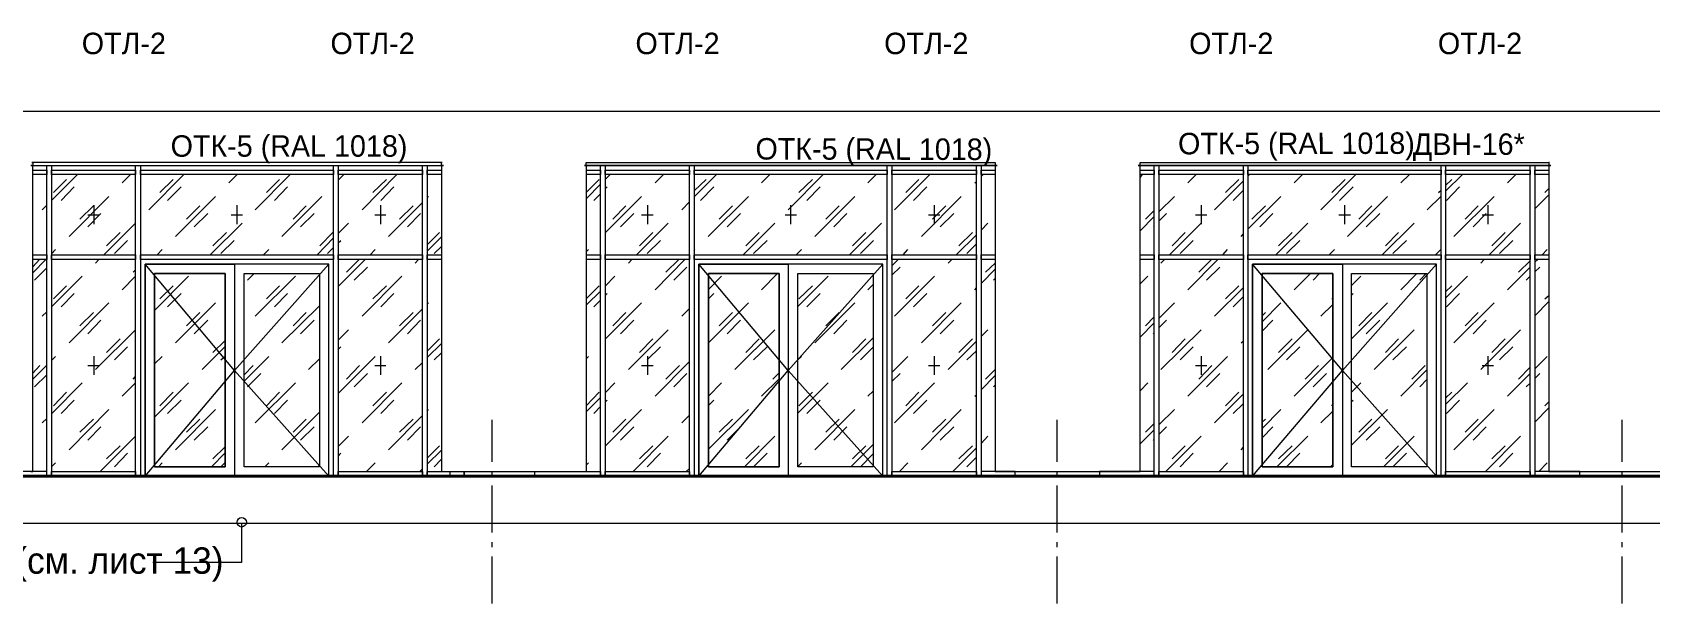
# Model space of a CAD drawing. Header units: millimetres. Extents: x 2294 to 908349, y -83289 to 219220.
# Drawn here: x 349630 to 367376, y -62131 to -55868 of the extents above; entities that cross this region are included whole.
import ezdxf

# ---------------------------------------------------------------- set-up
doc = ezdxf.new("R2010")
doc.units = ezdxf.units.MM
doc.layers.add('PDF _Геометрия', color=7, linetype='Continuous')
doc.layers.add('PDF _Текст', color=7, linetype='Continuous')

msp = doc.modelspace()

# ---------------------------------------------------------------- linework, layer by layer
at = {"layer": 'PDF _Геометрия', "lineweight": 9}
for points in [[(383409.4840065432, -60531.4015056775), (383409.4840065432, -57480.04276719922), (383396.3692841087, -57335.78082111804), (383352.6535428767, -57195.89044914907), (383282.7083567739, -57069.11479956983), (383190.9053001986, -56955.45387233002), (383077.2443730538, -56863.65081570717), (382950.4687234745, -56793.7056297469), (382810.578351459, -56749.98988851486), (382666.3164053303, -56736.87516612699), (347671.865543731, -56736.87516612699), (347527.6035976973, -56749.98988851486), (347387.7132255868, -56793.7056297469), (347256.5660018926, -56863.65081570717), (347142.9050747496, -56955.45387233002), (347051.1020181724, -57069.11479956983), (346985.5284062778, -57195.89044914907), (346941.8126649526, -57335.78082111804), (346928.6979426113, -57480.04276719922), (346928.6979426113, -60518.28678328963)], [(349612.8444547378, -60684.40659998683), (349634.7023253073, -60684.40659998683), (349634.7023253073, -57327.03767284332), (354115.5658023101, -57327.03767284332), (354115.5658023101, -57296.43665400008), (349634.7023253073, -57296.43665400008), (349634.7023253073, -57327.03767284332), (349612.8444547378, -57327.03767284332), (354137.4236729727, -57327.03767284332), (354115.5658023101, -57327.03767284332), (354115.5658023101, -60684.40659998683), (354137.4236729727, -60684.40659998683), (355684.9609128055, -60684.40659998683), (355706.8187833731, -60684.40659998683), (355706.8187833731, -57327.03767284332), (355684.9609128055, -57327.03767284332), (360209.5401310404, -57327.03767284332), (360187.6822603778, -57327.03767284332), (360187.6822603778, -60684.40659998683), (360209.5401310404, -60684.40659998683), (361757.0773708713, -60684.40659998683), (361778.9352414389, -60684.40659998683), (361778.9352414389, -57327.03767284332), (361757.0773708713, -57327.03767284332), (366281.6565891062, -57327.03767284332), (366259.7987184436, -57327.03767284332), (366259.7987184436, -60684.40659998683), (366281.6565891062, -60684.40659998683), (367829.1938290321, -60684.40659998683)], [(349625.9591771741, -57296.43665400008), (349634.7023253073, -57296.43665400008), (349625.9591771741, -57296.43665400008)], [(349634.7023253073, -57296.43665400008), (349634.7023253073, -57296.43665400008)], [(354115.5658023101, -57296.43665400008), (354124.3089506333, -57296.43665400008), (354115.5658023101, -57296.43665400008)], [(354124.3089506333, -57296.43665400008), (354124.3089506333, -57296.43665400008)], [(366259.7987184436, -57296.43665400008), (366268.5418667649, -57296.43665400008), (366259.7987184436, -57296.43665400008)], [(366268.5418667649, -57296.43665400008), (366268.5418667649, -57296.43665400008)], [(349634.7023253073, -57379.49656234914), (349787.7074196623, -57379.49656234914), (349787.7074196623, -57427.5838776934), (349634.7023253073, -57427.5838776934)], [(349840.1663091225, -57327.03767284332), (349840.1663091225, -57353.26711761998), (349840.1663091225, -57401.35443296423), (349840.1663091225, -58332.49972135061), (349840.1663091225, -60732.49391533202), (349787.7074196623, -60732.49391533202), (349787.7074196623, -58332.49972135061), (349787.7074196623, -57401.35443296423), (349787.7074196623, -57353.26711761998), (349787.7074196623, -57327.03767284332)], [(349840.1663091225, -57711.73619579105), (350124.3186272667, -57427.5838776934)], [(349862.02417988, -57624.30471328134), (350006.2861259137, -57480.04276719922)], [(350613.9349290379, -57519.38693431718), (350705.7379856133, -57427.5838776934)], [(350815.0273388331, -57327.03767284332), (350815.0273388331, -57353.26711761998), (350815.0273388331, -57401.35443296423), (350815.0273388331, -58332.49972135061), (350815.0273388331, -60732.49391533202), (350762.5684492798, -60732.49391533202), (350762.5684492798, -58332.49972135061), (350762.5684492798, -57401.35443296423), (350762.5684492798, -57353.26711761998), (350762.5684492798, -57327.03767284332)], [(350906.8303954103, -57812.28240059456), (351291.528918358, -57427.5838776934)], [(351029.2344708764, -57624.30471328134), (351173.4964170051, -57480.04276719922)], [(351785.5167943374, -57519.38693431718), (351877.3198509128, -57427.5838776934)], [(352074.0406864998, -57812.28240059456), (352458.7392094494, -57427.5838776934)], [(352196.4447619678, -57624.30471328134), (352340.7067080964, -57480.04276719922)], [(352983.3281043177, -57327.03767284332), (352983.3281043177, -57353.26711761998), (352983.3281043177, -57401.35443296423), (352983.3281043177, -58332.49972135061), (352983.3281043177, -60732.49391533202), (352930.8692147643, -60732.49391533202), (352930.8692147643, -58332.49972135061), (352930.8692147643, -57401.35443296423), (352930.8692147643, -57353.26711761998), (352930.8692147643, -57327.03767284332)], [(352983.3281043177, -57488.78591547394), (353044.5301420041, -57427.5838776934)], [(353245.6225517062, -57812.28240059456), (353625.9495005407, -57427.5838776934)], [(353363.6550530572, -57624.30471328134), (353512.2885732059, -57480.04276719922)], [(353958.1891338401, -57327.03767284332), (353958.1891338401, -57353.26711761998), (353958.1891338401, -57401.35443296423), (353958.1891338401, -58332.49972135061), (353958.1891338401, -60732.49391533202), (353910.101818495, -60732.49391533202), (353910.101818495, -58332.49972135061), (353910.101818495, -57401.35443296423), (353910.101818495, -57353.26711761998), (353910.101818495, -57327.03767284332)], [(354115.5658023101, -57427.5838776934), (353958.1891338401, -57427.5838776934), (353958.1891338401, -57379.49656234914), (354115.5658023101, -57379.49656234914)], [(355706.8187833731, -57379.49656234914), (355859.8238777299, -57379.49656234914), (355859.8238777299, -57427.5838776934), (355706.8187833731, -57427.5838776934)], [(355706.8187833731, -57619.93313916819), (355846.7091552936, -57480.04276719922)], [(355912.2827671883, -57327.03767284332), (355912.2827671883, -57353.26711761998), (355912.2827671883, -57401.35443296423), (355912.2827671883, -58332.49972135061), (355912.2827671883, -60732.49391533202), (355859.8238777299, -60732.49391533202), (355859.8238777299, -58332.49972135061), (355859.8238777299, -57401.35443296423), (355859.8238777299, -57353.26711761998), (355859.8238777299, -57327.03767284332)], [(355912.2827671883, -57480.04276719922), (355964.7416566466, -57427.5838776934)], [(356458.7295328141, -57519.38693431718), (356550.5325893913, -57427.5838776934)], [(356887.1437968989, -57327.03767284332), (356887.1437968989, -57353.26711761998), (356887.1437968989, -57401.35443296423), (356887.1437968989, -58332.49972135061), (356887.1437968989, -60732.49391533202), (356834.6849073474, -60732.49391533202), (356834.6849073474, -58332.49972135061), (356834.6849073474, -57401.35443296423), (356834.6849073474, -57353.26711761998), (356834.6849073474, -57327.03767284332)], [(356887.1437968989, -57672.39202867402), (357131.951947738, -57427.5838776934)], [(356887.1437968989, -57606.81841682689), (357018.2910205931, -57480.04276719922)], [(357625.9398238105, -57519.38693431718), (357717.7428804827, -57427.5838776934)], [(357918.8352900897, -57812.28240059456), (358303.5338130374, -57427.5838776934)], [(358036.8677913477, -57624.30471328134), (358185.5013116845, -57480.04276719922)], [(358793.1501149018, -57519.38693431718), (358884.953171574, -57427.5838776934)], [(359055.4445623835, -57327.03767284332), (359055.4445623835, -57353.26711761998), (359055.4445623835, -57401.35443296423), (359055.4445623835, -58332.49972135061), (359055.4445623835, -60732.49391533202), (359002.985672832, -60732.49391533202), (359002.985672832, -58332.49972135061), (359002.985672832, -57401.35443296423), (359002.985672832, -57353.26711761998), (359002.985672832, -57327.03767284332)], [(359086.0455810861, -57812.28240059456), (359470.7441040338, -57427.5838776934)], [(359208.4496566472, -57624.30471328134), (359352.7116027758, -57480.04276719922)], [(360034.677166021, -57327.03767284332), (360034.677166021, -57353.26711761998), (360034.677166021, -57401.35443296423), (360034.677166021, -58332.49972135061), (360034.677166021, -60732.49391533202), (359982.2182765626, -60732.49391533202), (359982.2182765626, -58332.49972135061), (359982.2182765626, -57401.35443296423), (359982.2182765626, -57353.26711761998), (359982.2182765626, -57327.03767284332)], [(360187.6822603778, -57427.5838776934), (360034.677166021, -57427.5838776934), (360034.677166021, -57379.49656234914), (360187.6822603778, -57379.49656234914)], [(360034.677166021, -57449.44174835691), (360056.5350365886, -57427.5838776934)], [(361778.9352414389, -57379.49656234914), (361931.9403357957, -57379.49656234914), (361931.9403357957, -57427.5838776934), (361778.9352414389, -57427.5838776934)], [(361778.9352414389, -57458.18489658413), (361805.1646862165, -57427.5838776934)], [(361984.3992252541, -57327.03767284332), (361984.3992252541, -57353.26711761998), (361984.3992252541, -57401.35443296423), (361984.3992252541, -58332.49972135061), (361984.3992252541, -60732.49391533202), (361931.9403357957, -60732.49391533202), (361931.9403357957, -58332.49972135061), (361931.9403357957, -57401.35443296423), (361931.9403357957, -57353.26711761998), (361931.9403357957, -57327.03767284332)], [(362299.152562194, -57519.38693431718), (362390.9556187713, -57427.5838776934)], [(362714.4521040325, -57624.30471328134), (362858.714050163, -57480.04276719922)], [(362959.2602549666, -57327.03767284332), (362959.2602549666, -57353.26711761998), (362959.2602549666, -57401.35443296423), (362959.2602549666, -58332.49972135061), (362959.2602549666, -60732.49391533202), (362911.1729396214, -60732.49391533202), (362911.1729396214, -58332.49972135061), (362911.1729396214, -57401.35443296423), (362911.1729396214, -57353.26711761998), (362911.1729396214, -57327.03767284332)], [(362959.2602549666, -57445.07017419534), (362976.746551516, -57427.5838776934)], [(363466.3628532854, -57519.38693431718), (363558.1659098626, -57427.5838776934)], [(363759.2583195628, -57812.28240059456), (364143.9568425124, -57427.5838776934)], [(363881.6623951239, -57624.30471328134), (364025.9243412544, -57480.04276719922)], [(364637.9447184899, -57519.38693431718), (364729.7477750671, -57427.5838776934)], [(365127.5610204511, -57327.03767284332), (365127.5610204511, -57353.26711761998), (365127.5610204511, -57401.35443296423), (365127.5610204511, -58332.49972135061), (365127.5610204511, -60732.49391533202), (365079.473705011, -60732.49391533202), (365079.473705011, -58332.49972135061), (365079.473705011, -57401.35443296423), (365079.473705011, -57353.26711761998), (365079.473705011, -57327.03767284332)], [(365127.5610204511, -57611.18999089347), (365311.1671336037, -57427.5838776934)], [(365127.5610204511, -57545.61637904635), (365197.5062062689, -57480.04276719922)], [(365805.1550095812, -57519.38693431718), (365896.9580661585, -57427.5838776934)], [(366106.7936240868, -57327.03767284332), (366106.7936240868, -57353.26711761998), (366106.7936240868, -57401.35443296423), (366106.7936240868, -58332.49972135061), (366106.7936240868, -60732.49391533202), (366054.3347346284, -60732.49391533202), (366054.3347346284, -58332.49972135061), (366054.3347346284, -57401.35443296423), (366054.3347346284, -57353.26711761998), (366054.3347346284, -57327.03767284332)], [(366259.7987184436, -57427.5838776934), (366106.7936240868, -57427.5838776934), (366106.7936240868, -57379.49656234914), (366259.7987184436, -57379.49656234914)], [(349945.0840880391, -57711.73619579105), (350089.3460341678, -57563.10267554829)], [(350032.5155706913, -58105.17786691943), (350469.6729829074, -57668.02045451244)], [(351112.2943791305, -57711.73619579105), (351260.9278994673, -57563.10267554829)], [(351199.7258617808, -58105.17786691943), (351636.8832739987, -57668.02045451244)], [(352283.87624443, -57711.73619579105), (352428.1381904637, -57563.10267554829)], [(352366.9361527772, -58105.17786691943), (352804.0935650901, -57668.02045451244)], [(353451.0865355213, -57711.73619579105), (353595.348481555, -57563.10267554829)], [(353958.1891338401, -57681.13517690124), (353975.6754303896, -57668.02045451244)], [(355706.8187833731, -57689.87832512846), (355859.8238777299, -57532.50165665848)], [(355785.5071176072, -57711.73619579105), (355859.8238777299, -57637.41943567013)], [(355912.2827671883, -57584.96054616431), (355934.1406379458, -57563.10267554829)], [(355912.2827671883, -58065.8336998024), (356310.0960124773, -57668.02045451244)], [(356957.0889829067, -57711.73619579105), (357101.3509289422, -57563.10267554829)], [(357040.1488911607, -58105.17786691943), (357481.6778777768, -57668.02045451244)], [(358124.299273998, -57711.73619579105), (358268.5612200336, -57563.10267554829)], [(358211.7307563671, -58105.17786691943), (358648.8881688681, -57668.02045451244)], [(359291.5095650894, -57711.73619579105), (359440.1430851431, -57563.10267554829)], [(359378.9410474584, -58105.17786691943), (359816.0984599595, -57668.02045451244)], [(359964.7319800132, -57519.38693431718), (359982.2182765626, -57501.90063781524)], [(361984.3992252541, -57834.14027121058), (362154.8906160654, -57668.02045451244)], [(362592.0480285664, -57812.28240059456), (362911.1729396214, -57497.52906370116)], [(362797.5120122884, -57711.73619579105), (362911.1729396214, -57598.07526855217)], [(362959.2602549666, -58026.48953268444), (363322.1009071567, -57668.02045451244)], [(363964.7223033779, -57711.73619579105), (364113.3558236216, -57563.10267554829)], [(364052.1537859351, -58105.17786691943), (364489.3111982481, -57668.02045451244)], [(364926.4686106541, -57812.28240059456), (365079.473705011, -57663.6488803993)], [(365048.8726862152, -57624.30471328134), (365079.473705011, -57598.07526855217)], [(365136.3041685843, -57711.73619579105), (365280.566114713, -57563.10267554829)], [(365219.3640770265, -58105.17786691943), (365660.8930634526, -57668.02045451244)], [(366106.7936240868, -57803.53925236734), (366259.7987184436, -57650.5341580105)], [(366216.0829773066, -57624.30471328134), (366259.7987184436, -57580.58897205023)], [(349739.620104319, -57812.28240059456), (349787.7074196623, -57764.19508525031)], [(350150.5480720424, -57917.20017960621), (350299.1815920961, -57768.56665936345)], [(350303.5531663042, -57764.19508525031), (350303.5531663042, -57969.65906906454)], [(351322.1299371538, -57917.20017960621), (351466.3918831875, -57768.56665936345)], [(351872.9482767046, -57764.19508525031), (351872.9482767046, -57969.65906906454)], [(352489.3402281501, -57917.20017960621), (352633.6021742788, -57768.56665936345)], [(353446.7149613113, -57764.19508525031), (353446.7149613113, -57969.65906906454)], [(353534.1464438685, -58105.17786691943), (353910.101818495, -57733.59406640707)], [(353656.5505192415, -57917.20017960621), (353805.1840394833, -57768.56665936345)], [(355995.3426756323, -57917.20017960621), (356139.604621666, -57768.56665936345)], [(356375.6696243719, -57764.19508525031), (356375.6696243719, -57969.65906906454)], [(356751.6249989984, -57812.28240059456), (356834.6849073474, -57724.85091813235)], [(357162.5529666287, -57917.20017960621), (357306.8149127574, -57768.56665936345)], [(357945.0647347705, -57764.19508525031), (357945.0647347705, -57969.65906906454)], [(358329.7632577182, -57917.20017960621), (358478.3967779619, -57768.56665936345)], [(359501.3451230177, -57917.20017960621), (359645.6070690532, -57768.56665936345)], [(359518.831419379, -57764.19508525031), (359518.831419379, -57969.65906906454)], [(361835.7657051054, -57917.20017960621), (361931.9403357957, -57821.02554886928)], [(362447.7860824377, -57764.19508525031), (362447.7860824377, -57969.65906906454)], [(363002.9759961967, -57917.20017960621), (363151.6095163454, -57768.56665936345)], [(364017.1811928381, -57764.19508525031), (364017.1811928381, -57969.65906906454)], [(364174.5578613081, -57917.20017960621), (364318.8198074368, -57768.56665936345)], [(365341.7681523995, -57917.20017960621), (365486.0300985281, -57768.56665936345)], [(365590.9478774448, -57764.19508525031), (365590.9478774448, -57969.65906906454)], [(350237.9795544115, -58000.26008795528), (350382.2415005402, -57855.99814187316)], [(350237.9795544115, -57869.11286421446), (350364.7552039907, -57869.11286421446)], [(350412.8425194309, -58306.27027662145), (350762.5684492798, -57960.91592083732)], [(351405.1898455028, -58000.26008795528), (351553.8233657447, -57855.99814187316)], [(351580.0528105223, -58306.27027662145), (351929.7787403711, -57960.91592083732)], [(351811.7462390182, -57869.11286421446), (351934.1503145793, -57869.11286421446)], [(352572.4001365923, -58000.26008795528), (352721.033656836, -57855.99814187316)], [(352983.3281043177, -58074.57684802962), (353096.9890314625, -57960.91592083732)], [(353385.5129236267, -57869.11286421446), (353507.9169991878, -57869.11286421446)], [(353743.9820017987, -58000.26008795528), (353888.2439479274, -57855.99814187316)], [(356078.4025839795, -58000.26008795528), (356227.0361041282, -57855.99814187316)], [(356253.2655488108, -58306.27027662145), (356602.9914788497, -57960.91592083732)], [(356310.0960124773, -57869.11286421446), (356436.8716620565, -57869.11286421446)], [(357249.9844490909, -58000.26008795528), (357394.2463952196, -57855.99814187316)], [(357424.8474141103, -58306.27027662145), (357770.201769941, -57960.91592083732)], [(357883.8626970858, -57869.11286421446), (358010.6383466651, -57869.11286421446)], [(358417.1947401823, -58000.26008795528), (358561.4566862159, -57855.99814187316)], [(358592.0577052017, -58306.27027662145), (358941.7836350505, -57960.91592083732)], [(359457.6293816925, -57869.11286421446), (359580.0334572536, -57869.11286421446)], [(359584.4050312717, -58000.26008795528), (359733.0385515154, -57855.99814187316)], [(360034.677166021, -58035.23268091166), (360108.9939261419, -57960.91592083732)], [(361778.9352414389, -58043.97582918638), (361931.9403357957, -57886.5991607164)], [(361923.1971875695, -58000.26008795528), (361931.9403357957, -57991.51693968056)], [(361984.3992252541, -57939.05805017473), (362067.4591336981, -57855.99814187316)], [(362098.0601525889, -58306.27027662145), (362447.7860824377, -57960.91592083732)], [(362386.5840447512, -57869.11286421446), (362508.9881201242, -57869.11286421446)], [(363090.4074786589, -58000.26008795528), (363234.6694246945, -57855.99814187316)], [(363265.2704436784, -58306.27027662145), (363614.9963735291, -57960.91592083732)], [(363955.9791551516, -57869.11286421446), (364082.7548047309, -57869.11286421446)], [(364257.6177697503, -58000.26008795528), (364406.251289994, -57855.99814187316)], [(364432.4807347697, -58306.27027662145), (364782.2066646204, -57960.91592083732)], [(365429.1996349548, -58000.26008795528), (365573.4615810853, -57855.99814187316)], [(365529.7458397583, -57869.11286421446), (365652.1499153194, -57869.11286421446)], [(365604.0625997861, -58306.27027662145), (365949.4169557118, -57960.91592083732)], [(350443.4435382267, -58210.09564588359), (350592.0770584685, -58061.46212568833)], [(350530.8750207839, -58293.15555423265), (350675.1369669125, -58148.89360815054)], [(351610.653829318, -58210.09564588359), (351759.2873495598, -58061.46212568833)], [(351698.0853118734, -58293.15555423265), (351842.3472579089, -58148.89360815054)], [(352751.6346756318, -58306.27027662145), (352930.8692147643, -58122.66416337388)], [(352782.2356945225, -58210.09564588359), (352926.4976406512, -58061.46212568833)], [(352983.3281043177, -58175.1230528797), (353013.9291230184, -58148.89360815054)], [(353958.1891338401, -58196.98092354322), (354093.7079317425, -58061.46212568833)], [(353958.1891338401, -58266.92610950349), (354115.5658023101, -58109.54944103351)], [(356288.2381419097, -58210.09564588359), (356432.5000880384, -58061.46212568833)], [(356371.2980501638, -58293.15555423265), (356519.9315705006, -58148.89360815054)], [(357455.4484329992, -58210.09564588359), (357599.7103791297, -58061.46212568833)], [(357538.5083412551, -58293.15555423265), (357687.141861497, -58148.89360815054)], [(358622.6587240906, -58210.09564588359), (358771.2922442392, -58061.46212568833)], [(358710.0902065528, -58293.15555423265), (358854.3521525883, -58148.89360815054)], [(359759.267996293, -58306.27027662145), (359982.2182765626, -58087.69157041749)], [(359789.8690151819, -58210.09564588359), (359938.5025352356, -58061.46212568833)], [(359877.300497551, -58293.15555423265), (359982.2182765626, -58188.2377752685)], [(362128.6611713828, -58210.09564588359), (362272.9231174183, -58061.46212568833)], [(362216.09265394, -58293.15555423265), (362360.3545999755, -58148.89360815054)], [(362884.9434948438, -58105.17786691943), (362911.1729396214, -58078.94842219027)], [(363295.871462381, -58210.09564588359), (363444.5049827178, -58061.46212568833)], [(363383.3029450313, -58293.15555423265), (363527.5648910669, -58148.89360815054)], [(364467.4533276805, -58210.09564588359), (364611.7152737142, -58061.46212568833)], [(364550.5132361227, -58293.15555423265), (364699.1467561764, -58148.89360815054)], [(365634.66361877, -58210.09564588359), (365778.9255648055, -58061.46212568833)], [(365717.723527119, -58293.15555423265), (365866.3570472677, -58148.89360815054)], [(349634.7023253073, -58306.27027662145), (349787.7074196623, -58306.27027662145), (349787.7074196623, -58358.72916607978), (349634.7023253073, -58358.72916607978)], [(349634.7023253073, -58502.99111216189), (349778.964271436, -58358.72916607978)], [(349634.7023253073, -58437.41750031477), (349709.0190854282, -58358.72916607978)], [(349840.1663091225, -58297.52712834673), (349883.8820504476, -58249.43981300155)], [(350321.0394628537, -58398.07333319681), (350360.3836299726, -58358.72916607978)], [(350998.6334519857, -58306.27027662145), (351055.4639156521, -58249.43981300155)], [(352165.843743077, -58306.27027662145), (352222.6742067435, -58249.43981300155)], [(352865.2956029647, -58293.15555423265), (352930.8692147643, -58227.58194238553)], [(352983.3281043177, -58655.9962065178), (353280.595144615, -58358.72916607978)], [(353075.1311608949, -58498.61953809531), (353215.0215328154, -58358.72916607978)], [(353333.0540341684, -58306.27027662145), (353389.8844978348, -58249.43981300155)], [(353827.0419100528, -58398.07333319681), (353866.3860771698, -58358.72916607978)], [(354115.5658023101, -58358.72916607978), (353958.1891338401, -58358.72916607978), (353958.1891338401, -58306.27027662145), (354115.5658023101, -58306.27027662145)], [(354036.8774680761, -58293.15555423265), (354115.5658023101, -58214.46721999766)], [(355706.8187833731, -58271.29768361757), (355728.6766539407, -58249.43981300155)], [(355706.8187833731, -58306.27027662145), (355859.8238777299, -58306.27027662145), (355859.8238777299, -58358.72916607978), (355706.8187833731, -58358.72916607978)], [(356165.8340664417, -58398.07333319681), (356205.1782335606, -58358.72916607978)], [(356458.7295328141, -58690.96879952168), (356786.5975920954, -58358.72916607978)], [(356576.7620340721, -58498.61953809531), (356721.0239802026, -58358.72916607978)], [(356887.1437968989, -58258.18296122877), (356895.886945032, -58249.43981300155)], [(358006.2667726451, -58306.27027662145), (358063.0972361234, -58249.43981300155)], [(359055.4445623835, -58428.67435208755), (359125.3897482031, -58358.72916607978)], [(359177.8486377564, -58306.27027662145), (359230.3075272148, -58249.43981300155)], [(359671.836513829, -58398.07333319681), (359711.1806809478, -58358.72916607978)], [(360187.6822603778, -58358.72916607978), (360034.677166021, -58358.72916607978), (360034.677166021, -58306.27027662145), (360187.6822603778, -58306.27027662145)], [(361778.9352414389, -58306.27027662145), (361931.9403357957, -58306.27027662145), (361931.9403357957, -58358.72916607978), (361778.9352414389, -58358.72916607978)], [(362006.2570960117, -58398.07333319681), (362045.6012631287, -58358.72916607978)], [(362299.152562194, -58690.96879952168), (362631.3921956853, -58358.72916607978)], [(362421.556637662, -58498.61953809531), (362561.4470095825, -58358.72916607978)], [(362683.8510851436, -58306.27027662145), (362736.309974602, -58249.43981300155)], [(363851.061376235, -58306.27027662145), (363907.8918399015, -58249.43981300155)], [(365018.2716673245, -58306.27027662145), (365075.1021308978, -58249.43981300155)], [(365512.2595432089, -58398.07333319681), (365551.6037103278, -58358.72916607978)], [(365927.5590851423, -58498.61953809531), (366054.3347346284, -58371.84388846764)], [(366259.7987184436, -58358.72916607978), (366106.7936240868, -58358.72916607978), (366106.7936240868, -58306.27027662145), (366259.7987184436, -58306.27027662145)], [(366106.7936240868, -58389.33018496959), (366137.3946430725, -58358.72916607978)], [(366185.4819583227, -58306.27027662145), (366242.3124219892, -58249.43981300155)], [(349652.1886218567, -58586.05102055753), (349787.7074196623, -58450.53222270263)], [(349840.1663091225, -58878.9464868349), (350176.777516725, -58542.33527927892)], [(350613.9349290379, -58690.96879952168), (350762.5684492798, -58542.33527927892)], [(350736.339004599, -58498.61953809531), (350762.5684492798, -58472.39009331865)], [(352882.781899326, -58411.1880555856), (351846.718831927, -59574.02677256288), (352882.781899326, -60732.49391533202), (352882.781899326, -58411.1880555856), (350867.4862282914, -58411.1880555856), (350867.4862282914, -60732.49391533202), (350867.4862282914, -58411.1880555856), (351846.718831927, -58411.1880555856), (351846.718831927, -60732.49391533202), (350867.4862282914, -60732.49391533202), (351846.718831927, -59574.02677256288), (350867.4862282914, -58411.1880555856)], [(350968.0324330949, -58918.29065395286), (351343.9878078164, -58542.33527927892)], [(351951.6366109387, -58520.47740866384), (351960.3797592619, -58511.73426043661)], [(351990.9807780576, -58586.05102055753), (352060.9259640654, -58511.73426043661)], [(352074.0406864998, -58979.49269168591), (352515.5696729259, -58542.33527927892)], [(353158.1910691489, -58586.05102055753), (353306.8245893908, -58441.78907447541)], [(353245.6225517062, -58979.49269168591), (353682.7799640172, -58542.33527927892)], [(355912.2827671883, -58651.62463240465), (356017.2005461999, -58542.33527927892)], [(356664.1935165362, -58586.05102055753), (356808.4554626648, -58441.78907447541)], [(358954.8983573918, -58411.1880555856), (357918.8352900897, -59574.02677256288), (358954.8983573918, -60732.49391533202), (358954.8983573918, -58411.1880555856), (356939.6026863591, -58411.1880555856), (356939.6026863591, -60732.49391533202), (356939.6026863591, -58411.1880555856), (357918.8352900897, -58411.1880555856), (357918.8352900897, -60732.49391533202), (356939.6026863591, -60732.49391533202), (357918.8352900897, -59574.02677256288), (356939.6026863591, -58411.1880555856)], [(357044.5204652757, -58686.59722536104), (357188.7824114044, -58542.33527927892)], [(357625.9398238105, -58690.96879952168), (357800.8027887368, -58511.73426043661)], [(358023.7530690064, -58874.57491272176), (358355.9927024958, -58542.33527927892)], [(359055.4445623835, -58529.22055693856), (359147.2476189607, -58441.78907447541)], [(359086.0455810861, -58979.49269168591), (359523.2029935871, -58542.33527927892)], [(360034.677166021, -58621.02361351391), (360187.6822603778, -58463.64694504393)], [(360082.7644813661, -58498.61953809531), (360187.6822603778, -58398.07333319681)], [(361778.9352414389, -58625.39518767549), (361861.995149883, -58542.33527927892)], [(362504.6165461042, -58586.05102055753), (362653.2500662529, -58441.78907447541)], [(365027.0148154576, -58411.1880555856), (363995.3233222687, -59574.02677256288), (365027.0148154576, -60732.49391533202), (365027.0148154576, -58411.1880555856), (363011.7191444249, -58411.1880555856), (363011.7191444249, -60732.49391533202), (363011.7191444249, -58411.1880555856), (363995.3233222687, -58411.1880555856), (363995.3233222687, -60732.49391533202), (363011.7191444249, -60732.49391533202), (363995.3233222687, -59574.02677256288), (363011.7191444249, -58411.1880555856)], [(363466.3628532854, -58690.96879952168), (363645.5973924198, -58511.73426043661)], [(363676.1984112156, -58586.05102055753), (363746.1435972233, -58511.73426043661)], [(364095.8695270722, -58642.88148417743), (364196.4157320657, -58542.33527927892)], [(364637.9447184899, -58690.96879952168), (364812.8076835112, -58511.73426043661)], [(364843.4087023051, -58586.05102055753), (364913.3538883128, -58511.73426043661)], [(365127.5610204511, -58782.77185609797), (365367.9975971752, -58542.33527927892)], [(365805.1550095812, -58690.96879952168), (366054.3347346284, -58441.78907447541)], [(366010.6189933964, -58586.05102055753), (366054.3347346284, -58542.33527927892)], [(366106.7936240868, -58494.24796393467), (366159.2525136401, -58441.78907447541)], [(349862.02417988, -58791.51500437269), (350006.2861259137, -58647.25305824308)], [(349945.0840880391, -58878.9464868349), (350089.3460341678, -58730.31296663964)], [(351029.2344708764, -58791.51500437269), (351173.4964170051, -58647.25305824308)], [(351112.2943791305, -58878.9464868349), (351260.9278994673, -58730.31296663964)], [(352196.4447619678, -58791.51500437269), (352340.7067080964, -58647.25305824308)], [(352283.87624443, -58878.9464868349), (352428.1381904637, -58730.31296663964)], [(353363.6550530572, -58791.51500437269), (353512.2885732059, -58647.25305824308)], [(353451.0865355213, -58878.9464868349), (353595.348481555, -58730.31296663964)], [(355706.8187833731, -58787.14343025861), (355846.7091552936, -58647.25305824308)], [(355706.8187833731, -58857.08861621981), (355859.8238777299, -58704.08352186298)], [(355912.2827671883, -58752.17083725473), (355934.1406379458, -58730.31296663964)], [(357044.5204652757, -58791.51500437269), (357101.3509289422, -58730.31296663964)], [(358036.8677913477, -58791.51500437269), (358185.5013116845, -58647.25305824308)], [(358124.299273998, -58878.9464868349), (358268.5612200336, -58730.31296663964)], [(358793.1501149018, -58690.96879952168), (358849.9805784752, -58634.13833590271)], [(359208.4496566472, -58791.51500437269), (359352.7116027758, -58647.25305824308)], [(359291.5095650894, -58878.9464868349), (359440.1430851431, -58730.31296663964)], [(359964.7319800132, -58690.96879952168), (359982.2182765626, -58669.11092890659)], [(360170.1959639215, -58586.05102055753), (360187.6822603778, -58568.56472405558)], [(362592.0480285664, -58979.49269168591), (362911.1729396214, -58664.73935479252)], [(362714.4521040325, -58791.51500437269), (362858.714050163, -58647.25305824308)], [(364095.8695270722, -58747.79926314158), (364113.3558236216, -58730.31296663964)], [(365127.5610204511, -58712.8266701377), (365197.5062062689, -58647.25305824308)], [(365136.3041685843, -58878.9464868349), (365280.566114713, -58730.31296663964)], [(350032.5155706913, -59272.38815801078), (350469.6729829074, -58835.2307456038)], [(351199.7258617808, -59272.38815801078), (351636.8832739987, -58835.2307456038)], [(352366.9361527772, -59272.38815801078), (352777.8641204075, -58865.83176449453)], [(353534.1464438685, -59272.38815801078), (353910.101818495, -58900.80435745092)], [(353958.1891338401, -58848.34546799259), (353975.6754303896, -58835.2307456038)], [(355785.5071176072, -58878.9464868349), (355859.8238777299, -58804.62972671399)], [(355912.2827671883, -59233.04399089282), (356310.0960124773, -58835.2307456038)], [(356751.6249989984, -58979.49269168591), (356834.6849073474, -58896.43278333684)], [(357044.5204652757, -59272.38815801078), (357481.6778777768, -58835.2307456038)], [(358211.7307563671, -59272.38815801078), (358648.8881688681, -58835.2307456038)], [(359378.9410474584, -59272.38815801078), (359816.0984599595, -58835.2307456038)], [(361984.3992252541, -59005.72213641508), (362154.8906160654, -58835.2307456038)], [(362797.5120122884, -58878.9464868349), (362911.1729396214, -58765.28555959603)], [(363116.6369234365, -59040.69472941896), (363322.1009071567, -58835.2307456038)], [(363759.2583195628, -58979.49269168591), (363890.405543352, -58852.71704210574)], [(363881.6623951239, -58791.51500437269), (363890.405543352, -58782.77185609797)], [(364095.8695270722, -59228.67241673218), (364489.3111982481, -58835.2307456038)], [(365219.3640770265, -59272.38815801078), (365660.8930634526, -58835.2307456038)], [(366106.7936240868, -58975.12111757183), (366259.7987184436, -58817.74444910185)], [(366216.0829773066, -58791.51500437269), (366259.7987184436, -58752.17083725473)], [(349739.620104319, -58979.49269168591), (349787.7074196623, -58931.40537634073)], [(350150.5480720424, -59084.41047065007), (350299.1815920961, -58940.14852456795)], [(350237.9795544115, -59171.84195311228), (350382.2415005402, -59023.20843296451)], [(351322.1299371538, -59084.41047065007), (351466.3918831875, -58940.14852456795)], [(351405.1898455028, -59171.84195311228), (351553.8233657447, -59023.20843296451)], [(352489.3402281501, -59084.41047065007), (352633.6021742788, -58940.14852456795)], [(352572.4001365923, -59171.84195311228), (352721.033656836, -59023.20843296451)], [(353656.5505192415, -59084.41047065007), (353805.1840394833, -58940.14852456795)], [(353743.9820017987, -59171.84195311228), (353888.2439479274, -59023.20843296451)], [(355995.3426756323, -59084.41047065007), (356139.604621666, -58940.14852456795)], [(356078.4025839795, -59171.84195311228), (356227.0361041282, -59023.20843296451)], [(357162.5529666287, -59084.41047065007), (357306.8149127574, -58940.14852456795)], [(357249.9844490909, -59171.84195311228), (357394.2463952196, -59023.20843296451)], [(358329.7632577182, -59084.41047065007), (358478.3967779619, -58940.14852456795)], [(358417.1947401823, -59171.84195311228), (358561.4566862159, -59023.20843296451)], [(359501.3451230177, -59084.41047065007), (359645.6070690532, -58940.14852456795)], [(359584.4050312717, -59171.84195311228), (359733.0385515154, -59023.20843296451)], [(361778.9352414389, -59211.18612023024), (361931.9403357957, -59053.80945180776)], [(361835.7657051054, -59084.41047065007), (361931.9403357957, -58988.23583991313)], [(361984.3992252541, -59106.26834126608), (362067.4591336981, -59023.20843296451)], [(363116.6369234365, -58975.12111757183), (363151.6095163454, -58940.14852456795)], [(363116.6369234365, -59145.61250838311), (363234.6694246945, -59023.20843296451)], [(364174.5578613081, -59084.41047065007), (364318.8198074368, -58940.14852456795)], [(364257.6177697503, -59171.84195311228), (364406.251289994, -59023.20843296451)], [(365341.7681523995, -59084.41047065007), (365486.0300985281, -58940.14852456795)], [(365429.1996349548, -59171.84195311228), (365573.4615810853, -59023.20843296451)], [(350321.0394628537, -59565.28362428816), (350762.5684492798, -59128.12621192867)], [(350443.4435382267, -59377.30593697494), (350592.0770584685, -59228.67241673218)], [(351610.653829318, -59377.30593697494), (351746.1726272185, -59246.15871328162)], [(352983.3281043177, -59241.78713912005), (353096.9890314625, -59128.12621192867)], [(353958.1891338401, -59364.19121458707), (354093.7079317425, -59228.67241673218)], [(356165.8340664417, -59565.28362428816), (356602.9914788497, -59128.12621192867)], [(356288.2381419097, -59377.30593697494), (356432.5000880384, -59228.67241673218)], [(357333.0443575331, -59565.28362428816), (357770.201769941, -59128.12621192867)], [(357455.4484329992, -59377.30593697494), (357599.7103791297, -59228.67241673218)], [(358500.2546485295, -59565.28362428816), (358849.9805784752, -59215.55769439088)], [(358622.6587240906, -59377.30593697494), (358771.2922442392, -59228.67241673218)], [(359671.836513829, -59565.28362428816), (359982.2182765626, -59254.90186150884)], [(359789.8690151819, -59377.30593697494), (359938.5025352356, -59228.67241673218)], [(360034.677166021, -59202.44297200302), (360108.9939261419, -59128.12621192867)], [(361923.1971875695, -59171.84195311228), (361931.9403357957, -59158.72723077191)], [(362006.2570960117, -59565.28362428816), (362447.7860824377, -59128.12621192867)], [(362128.6611713828, -59377.30593697494), (362272.9231174183, -59228.67241673218)], [(362884.9434948438, -59272.38815801078), (362911.1729396214, -59250.5302873482)], [(363177.838961123, -59565.28362428816), (363614.9963735291, -59128.12621192867)], [(363295.871462381, -59377.30593697494), (363444.5049827178, -59228.67241673218)], [(364345.0492521194, -59565.28362428816), (364782.2066646204, -59128.12621192867)], [(364467.4533276805, -59377.30593697494), (364611.7152737142, -59228.67241673218)], [(365512.2595432089, -59565.28362428816), (365949.4169557118, -59128.12621192867)], [(365634.66361877, -59377.30593697494), (365778.9255648055, -59228.67241673218)], [(349840.1663091225, -59464.73741943715), (349883.8820504476, -59421.02167820605)], [(350303.5531663042, -59416.6501040929), (350303.5531663042, -59622.11408790806)], [(350530.8750207839, -59460.36584532401), (350675.1369669125, -59316.10389919439)], [(350968.0324330949, -59504.08158655511), (351055.4639156521, -59421.02167820605)], [(351492.6213279651, -59565.28362428816), (351746.1726272185, -59311.73232512875)], [(351698.0853118734, -59460.36584532401), (351746.1726272185, -59416.6501040929)], [(351951.6366109387, -59692.05927391583), (352222.6742067435, -59421.02167820605)], [(352983.3281043177, -59346.70491808513), (353013.9291230184, -59316.10389919439)], [(352983.3281043177, -59827.57807172323), (353389.8844978348, -59421.02167820605)], [(353446.7149613113, -59416.6501040929), (353446.7149613113, -59622.11408790806)], [(353958.1891338401, -59434.13640054734), (354115.5658023101, -59281.13130623801)], [(354036.8774680761, -59460.36584532401), (354115.5658023101, -59381.67751108902)], [(355706.8187833731, -59442.87954882206), (355728.6766539407, -59421.02167820605)], [(356371.2980501638, -59460.36584532401), (356519.9315705006, -59316.10389919439)], [(356375.6696243719, -59416.6501040929), (356375.6696243719, -59622.11408790806)], [(357538.5083412551, -59460.36584532401), (357687.141861497, -59316.10389919439)], [(358023.7530690064, -59460.36584532401), (358063.0972361234, -59421.02167820605)], [(358710.0902065528, -59460.36584532401), (358849.9805784752, -59320.47547335597)], [(359055.4445623835, -59595.8846431789), (359230.3075272148, -59421.02167820605)], [(359518.831419379, -59416.6501040929), (359518.831419379, -59622.11408790806)], [(359877.300497551, -59460.36584532401), (359982.2182765626, -59359.819640473)], [(362216.09265394, -59460.36584532401), (362360.3545999755, -59316.10389919439)], [(362299.152562194, -59858.17909061303), (362736.309974602, -59421.02167820605)], [(362447.7860824377, -59416.6501040929), (362447.7860824377, -59622.11408790806)], [(363383.3029450313, -59460.36584532401), (363527.5648910669, -59316.10389919439)], [(363466.3628532854, -59858.17909061303), (363890.405543352, -59434.13640054734)], [(364550.5132361227, -59460.36584532401), (364699.1467561764, -59316.10389919439)], [(365590.9478774448, -59416.6501040929), (365590.9478774448, -59622.11408790806)], [(365717.723527119, -59460.36584532401), (365866.3570472677, -59316.10389919439)], [(366106.7936240868, -59556.54047606094), (366242.3124219892, -59421.02167820605)], [(349634.7023253073, -59670.20140325231), (349787.7074196623, -59517.19630894298)], [(349634.7023253073, -59604.62779140612), (349713.3906595414, -59521.56788305705)], [(349652.1886218567, -59753.26131160138), (349787.7074196623, -59622.11408790806)], [(350237.9795544115, -59521.56788305705), (350364.7552039907, -59521.56788305705)], [(351951.6366109387, -59622.11408790806), (352052.1828159322, -59521.56788305705)], [(351990.9807780576, -59753.26131160138), (352135.2427241863, -59608.99936551927)], [(352659.8316190564, -59565.28362428816), (352777.8641204075, -59447.25112293521)], [(353075.1311608949, -59670.20140325231), (353219.3931069286, -59521.56788305705)], [(353158.1910691489, -59753.26131160138), (353306.8245893908, -59608.99936551927)], [(353385.5129236267, -59521.56788305705), (353507.9169991878, -59521.56788305705)], [(353827.0419100528, -59565.28362428816), (353910.101818495, -59486.59529005317)], [(356310.0960124773, -59521.56788305705), (356436.8716620565, -59521.56788305705)], [(356458.7295328141, -59858.17909061303), (356834.6849073474, -59477.85214182595)], [(356576.7620340721, -59670.20140325231), (356725.3955542208, -59521.56788305705)], [(356664.1935165362, -59753.26131160138), (356808.4554626648, -59608.99936551927)], [(357748.3438991834, -59670.20140325231), (357818.2890852862, -59600.25621729204)], [(359055.4445623835, -59525.93945717113), (359059.8161364035, -59521.56788305705)], [(359055.4445623835, -59696.43084798148), (359147.2476189607, -59608.99936551927)], [(359457.6293816925, -59521.56788305705), (359580.0334572536, -59521.56788305705)], [(360082.7644813661, -59670.20140325231), (360187.6822603778, -59565.28362428816)], [(362386.5840447512, -59521.56788305705), (362508.9881201242, -59521.56788305705)], [(362421.556637662, -59670.20140325231), (362565.8185837907, -59521.56788305705)], [(362504.6165461042, -59753.26131160138), (362653.2500662529, -59608.99936551927)], [(363588.7669287515, -59670.20140325231), (363733.028874882, -59521.56788305705)], [(363676.1984112156, -59753.26131160138), (363820.4603572492, -59608.99936551927)], [(364637.9447184899, -59858.17909061303), (364922.097036541, -59569.65519840224)], [(364755.9772198428, -59670.20140325231), (364904.6107400865, -59521.56788305705)], [(365529.7458397583, -59521.56788305705), (365652.1499153194, -59521.56788305705)], [(365805.1550095812, -59858.17909061303), (366054.3347346284, -59608.99936551927)], [(365927.5590851423, -59670.20140325231), (366054.3347346284, -59539.0541795115)], [(366106.7936240868, -59661.45825502509), (366159.2525136401, -59608.99936551927)], [(349840.1663091225, -60050.52835204033), (350176.777516725, -59709.54557037028)], [(350613.9349290379, -59858.17909061303), (350762.5684492798, -59709.54557037028)], [(350736.339004599, -59670.20140325231), (350762.5684492798, -59639.60038441001)], [(350968.0324330949, -60085.50094504422), (351343.9878078164, -59709.54557037028)], [(352074.0406864998, -60151.07455689041), (352515.5696729259, -59709.54557037028)], [(353245.6225517062, -60151.07455689041), (353682.7799640172, -59709.54557037028)], [(355912.2827671883, -59818.834923496), (356017.2005461999, -59709.54557037028)], [(357044.5204652757, -59858.17909061303), (357188.7824114044, -59709.54557037028)], [(357625.9398238105, -59858.17909061303), (357818.2890852862, -59665.82982913917)], [(358023.7530690064, -60041.78520381218), (358355.9927024958, -59709.54557037028)], [(358793.1501149018, -59858.17909061303), (358849.9805784752, -59801.34862694656)], [(359086.0455810861, -60151.07455689041), (359523.2029935871, -59709.54557037028)], [(360034.677166021, -59788.23390460527), (360187.6822603778, -59630.85723613529)], [(360170.1959639215, -59753.26131160138), (360187.6822603778, -59735.77501509944)], [(361778.9352414389, -59796.97705287999), (361861.995149883, -59709.54557037028)], [(364095.8695270722, -59814.46334933443), (364196.4157320657, -59709.54557037028)], [(364843.4087023051, -59753.26131160138), (364922.097036541, -59674.57297736639)], [(365127.5610204511, -59949.98214718932), (365367.9975971752, -59709.54557037028)], [(366010.6189933964, -59753.26131160138), (366054.3347346284, -59713.91714448342)], [(349862.02417988, -59963.09686957719), (350006.2861259137, -59814.46334933443)], [(349945.0840880391, -60046.15677792626), (350089.3460341678, -59901.89483184414)], [(351029.2344708764, -59963.09686957719), (351173.4964170051, -59814.46334933443)], [(351112.2943791305, -60046.15677792626), (351260.9278994673, -59901.89483184414)], [(352196.4447619678, -59963.09686957719), (352340.7067080964, -59814.46334933443)], [(352283.87624443, -60046.15677792626), (352428.1381904637, -59901.89483184414)], [(353363.6550530572, -59963.09686957719), (353512.2885732059, -59814.46334933443)], [(353451.0865355213, -60046.15677792626), (353595.348481555, -59901.89483184414)], [(355706.8187833731, -59958.72529541655), (355846.7091552936, -59814.46334933443)], [(355706.8187833731, -60024.29890726367), (355859.8238777299, -59871.29381295433)], [(355785.5071176072, -60046.15677792626), (355859.8238777299, -59971.84001780441)], [(355912.2827671883, -59923.75270246016), (355934.1406379458, -59901.89483184414)], [(357044.5204652757, -59958.72529541655), (357101.3509289422, -59901.89483184414)], [(358036.8677913477, -59963.09686957719), (358185.5013116845, -59814.46334933443)], [(358124.299273998, -60046.15677792626), (358268.5612200336, -59901.89483184414)], [(359208.4496566472, -59963.09686957719), (359352.7116027758, -59814.46334933443)], [(359291.5095650894, -60046.15677792626), (359440.1430851431, -59901.89483184414)], [(359964.7319800132, -59858.17909061303), (359982.2182765626, -59840.69279406359)], [(362592.0480285664, -60151.07455689041), (362911.1729396214, -59831.94964583637)], [(362714.4521040325, -59963.09686957719), (362858.714050163, -59814.46334933443)], [(362797.5120122884, -60046.15677792626), (362911.1729396214, -59936.86742480053)], [(363881.6623951239, -59963.09686957719), (363890.405543352, -59949.98214718932)], [(364095.8695270722, -59915.00955423294), (364113.3558236216, -59901.89483184414)], [(365127.5610204511, -59880.03696118155), (365197.5062062689, -59814.46334933443)], [(365136.3041685843, -60046.15677792626), (365280.566114713, -59901.89483184414)], [(366216.0829773066, -59963.09686957719), (366259.7987184436, -59919.38112829858)], [(349739.620104319, -60151.07455689041), (349787.7074196623, -60102.98724149866)], [(350032.5155706913, -60443.97002316779), (350469.6729829074, -60002.44103669515)], [(350150.5480720424, -60251.62076174142), (350299.1815920961, -60107.3588156593)], [(351199.7258617808, -60443.97002316779), (351636.8832739987, -60002.44103669515)], [(351322.1299371538, -60251.62076174142), (351466.3918831875, -60107.3588156593)], [(352366.9361527772, -60443.97002316779), (352777.8641204075, -60033.04205553839)], [(352489.3402281501, -60251.62076174142), (352633.6021742788, -60107.3588156593)], [(353534.1464438685, -60443.97002316779), (353910.101818495, -60068.01464854227)], [(353656.5505192415, -60251.62076174142), (353805.1840394833, -60107.3588156593)], [(353958.1891338401, -60019.92733319709), (353975.6754303896, -60002.44103669515)], [(354670.755716071, -60575.11724690953), (354670.755716071, -60116.10196388653)], [(355912.2827671883, -60404.62585605076), (356310.0960124773, -60002.44103669515)], [(355995.3426756323, -60251.62076174142), (356139.604621666, -60107.3588156593)], [(356751.6249989984, -60151.07455689041), (356834.6849073474, -60063.6430743807)], [(357044.5204652757, -60439.59844910214), (357481.6778777768, -60002.44103669515)], [(357162.5529666287, -60251.62076174142), (357306.8149127574, -60107.3588156593)], [(358211.7307563671, -60443.97002316779), (358648.8881688681, -60002.44103669515)], [(358329.7632577182, -60251.62076174142), (358478.3967779619, -60107.3588156593)], [(359378.9410474584, -60443.97002316779), (359816.0984599595, -60002.44103669515)], [(359501.3451230177, -60251.62076174142), (359645.6070690532, -60107.3588156593)], [(360869.6478236211, -60575.11724690953), (360869.6478236211, -60116.10196388653)], [(361835.7657051054, -60251.62076174142), (361931.9403357957, -60155.44613100449)], [(361984.3992252541, -60172.93242750643), (362154.8906160654, -60002.44103669515)], [(363116.6369234365, -60212.27659462346), (363322.1009071567, -60002.44103669515)], [(363116.6369234365, -60142.33140861569), (363151.6095163454, -60107.3588156593)], [(363759.2583195628, -60151.07455689041), (363890.405543352, -60019.92733319709)], [(364095.8695270722, -60395.88270782353), (364489.3111982481, -60002.44103669515)], [(364174.5578613081, -60251.62076174142), (364318.8198074368, -60107.3588156593)], [(365219.3640770265, -60443.97002316779), (365660.8930634526, -60002.44103669515)], [(365341.7681523995, -60251.62076174142), (365486.0300985281, -60107.3588156593)], [(366106.7936240868, -60142.33140861569), (366259.7987184436, -59984.95474019321)], [(367064.1683572498, -60575.11724690953), (367064.1683572498, -60116.10196388653)], [(350237.9795544115, -60339.05224420363), (350382.2415005402, -60194.79029812152)], [(350373.498352312, -60684.40659998683), (350762.5684492798, -60295.33650297252)], [(351405.1898455028, -60339.05224420363), (351553.8233657447, -60194.79029812152)], [(352572.4001365923, -60339.05224420363), (352721.033656836, -60194.79029812152)], [(352983.3281043177, -60408.9974302114), (353096.9890314625, -60295.33650297252)], [(353743.9820017987, -60339.05224420363), (353888.2439479274, -60194.79029812152)], [(356078.4025839795, -60339.05224420363), (356227.0361041282, -60194.79029812152)], [(356218.2929559019, -60684.40659998683), (356602.9914788497, -60295.33650297252)], [(357249.9844490909, -60339.05224420363), (357394.2463952196, -60194.79029812152)], [(357437.9621364516, -60631.9477105285), (357770.201769941, -60295.33650297252)], [(358417.1947401823, -60339.05224420363), (358561.4566862159, -60194.79029812152)], [(359584.4050312717, -60339.05224420363), (359733.0385515154, -60194.79029812152)], [(360034.677166021, -60374.02483720751), (360108.9939261419, -60295.33650297252)], [(361778.9352414389, -60378.39641132159), (361931.9403357957, -60225.39131701225)], [(361923.1971875695, -60339.05224420363), (361931.9403357957, -60325.93752181577)], [(361984.3992252541, -60277.85020647058), (362067.4591336981, -60194.79029812152)], [(362058.71598547, -60684.40659998683), (362447.7860824377, -60295.33650297252)], [(363116.6369234365, -60312.82279947447), (363234.6694246945, -60194.79029812152)], [(363278.3851660197, -60631.9477105285), (363614.9963735291, -60295.33650297252)], [(364257.6177697503, -60339.05224420363), (364406.251289994, -60194.79029812152)], [(364445.595457111, -60631.9477105285), (364782.2066646204, -60295.33650297252)], [(365429.1996349548, -60339.05224420363), (365573.4615810853, -60194.79029812152)], [(365564.7184327622, -60684.40659998683), (365949.4169557118, -60295.33650297252)], [(346928.6979426113, -60505.17206094833), (346941.8126649526, -60649.43400703045), (346985.5284062778, -60789.32437899848), (347051.1020181724, -60916.10002857866), (347142.9050747496, -61029.76095581753), (347256.5660018926, -61121.56401239382), (347387.7132255868, -61191.50919835409), (347527.6035976973, -61235.2249396327), (347671.865543731, -61248.33966197399), (382666.3164053303, -61248.33966197399), (382810.578351459, -61235.2249396327), (382950.4687234745, -61191.50919835409), (383077.2443730538, -61121.56401239382), (383190.9053001986, -61029.76095581753), (383282.7083567739, -60916.10002857866), (383352.6535428767, -60789.32437899848), (383396.3692841087, -60649.43400703045), (383409.4840065432, -60505.17206094833)], [(350443.4435382267, -60544.51622806629), (350592.0770584685, -60400.25428198418)], [(350530.8750207839, -60631.9477105285), (350675.1369669125, -60483.31419028575)], [(351593.1675328617, -60631.9477105285), (351746.1726272185, -60478.94261617167)], [(351610.653829318, -60544.51622806629), (351746.1726272185, -60413.36900432548)], [(352983.3281043177, -60513.91520917555), (353013.9291230184, -60483.31419028575)], [(353958.1891338401, -60535.77307979157), (354093.7079317425, -60400.25428198418)], [(353958.1891338401, -60601.3466916387), (354115.5658023101, -60448.34159732936)], [(356288.2381419097, -60544.51622806629), (356432.5000880384, -60400.25428198418)], [(356371.2980501638, -60631.9477105285), (356519.9315705006, -60483.31419028575)], [(357455.4484329992, -60544.51622806629), (357599.7103791297, -60400.25428198418)], [(357538.5083412551, -60631.9477105285), (357687.141861497, -60483.31419028575)], [(358605.1724275411, -60631.9477105285), (358849.9805784752, -60387.13955959631)], [(358622.6587240906, -60544.51622806629), (358771.2922442392, -60400.25428198418)], [(358710.0902065528, -60631.9477105285), (358849.9805784752, -60487.68576444639)], [(359724.2954032891, -60684.40659998683), (359982.2182765626, -60422.1121525527)], [(359789.8690151819, -60544.51622806629), (359938.5025352356, -60400.25428198418)], [(362128.6611713828, -60544.51622806629), (362272.9231174183, -60400.25428198418)], [(362216.09265394, -60631.9477105285), (362360.3545999755, -60483.31419028575)], [(362884.9434948438, -60443.97002316779), (362911.1729396214, -60417.74057843862)], [(363295.871462381, -60544.51622806629), (363444.5049827178, -60400.25428198418)], [(363383.3029450313, -60631.9477105285), (363527.5648910669, -60483.31419028575)], [(364467.4533276805, -60544.51622806629), (364611.7152737142, -60400.25428198418)], [(364550.5132361227, -60631.9477105285), (364699.1467561764, -60483.31419028575)], [(365634.66361877, -60544.51622806629), (365778.9255648055, -60400.25428198418)], [(365717.723527119, -60631.9477105285), (365866.3570472677, -60483.31419028575)], [(349569.1287135077, -60732.49391533202), (348992.0809290842, -60732.49391533202), (349787.7074196623, -60732.49391533202), (349787.7074196623, -60684.40659998683), (348992.0809290842, -60684.40659998683), (348992.0809290842, -60732.49391533202)], [(349840.1663091225, -60631.9477105285), (349883.8820504476, -60588.2319692499)], [(351011.748174327, -60631.9477105285), (351055.4639156521, -60588.2319692499)], [(351698.0853118734, -60631.9477105285), (351746.1726272185, -60583.86039518425)], [(352178.9584654183, -60631.9477105285), (352222.6742067435, -60588.2319692499)], [(352764.7493979731, -60631.9477105285), (352777.8641204075, -60614.46141402656)], [(353293.7098670495, -60684.40659998683), (353389.8844978348, -60588.2319692499)], [(353879.5007996061, -60684.40659998683), (353910.101818495, -60653.80558114452)], [(354036.8774680761, -60631.9477105285), (354115.5658023101, -60548.88780213287)], [(354670.755716071, -60736.86548949266), (354670.755716071, -60680.03502587369)], [(355706.8187833731, -60610.08983991342), (355728.6766539407, -60588.2319692499)], [(356799.7123144367, -60684.40659998683), (356834.6849073474, -60649.43400703045)], [(358023.7530690064, -60627.57613636786), (358063.0972361234, -60588.2319692499)], [(359138.5044706394, -60684.40659998683), (359230.3075272148, -60588.2319692499)], [(359877.300497551, -60631.9477105285), (359982.2182765626, -60527.02993156435)], [(360248.8842981574, -60732.49391533202), (360362.5452253022, -60732.49391533202), (360406.2609666274, -60732.49391533202), (360406.2609666274, -60684.40659998683), (360034.677166021, -60684.40659998683), (360034.677166021, -60732.49391533202), (360406.2609666274, -60732.49391533202)], [(360869.6478236211, -60736.86548949266), (360869.6478236211, -60680.03502587369)], [(361717.7332038474, -60732.49391533202), (361333.0346808047, -60732.49391533202), (361931.9403357957, -60732.49391533202), (361931.9403357957, -60684.40659998683), (361333.0346808047, -60684.40659998683), (361333.0346808047, -60732.49391533202)], [(362644.5069180247, -60684.40659998683), (362736.309974602, -60588.2319692499)], [(363864.1760985744, -60631.9477105285), (363890.405543352, -60605.71826575184)], [(366321.0007562232, -60732.49391533202), (366434.661683463, -60732.49391533202), (366600.7815000662, -60732.49391533202), (366600.7815000662, -60684.40659998683), (366106.7936240868, -60684.40659998683), (366106.7936240868, -60732.49391533202), (366600.7815000662, -60732.49391533202)], [(366150.5093654119, -60684.40659998683), (366242.3124219892, -60588.2319692499)], [(367064.1683572498, -60736.86548949266), (367064.1683572498, -60680.03502587369)], [(354176.7678400916, -60732.49391533202), (354290.4287672364, -60732.49391533202)], [(354670.755716071, -61353.25744093815), (354670.755716071, -60837.41169434367)], [(355531.9558184487, -60732.49391533202), (355645.6167456866, -60732.49391533202)], [(360869.6478236211, -61353.25744093815), (360869.6478236211, -60837.41169434367)], [(367064.1683572498, -61353.25744093815), (367064.1683572498, -60837.41169434367)], [(351925.407166163, -61243.96808785992), (351925.407166163, -61681.12550026691), (350959.2892848686, -61681.12550026691), (350950.5461366405, -61681.12550026691)], [(354670.755716071, -61510.63410940906), (354670.755716071, -61458.1752199498)], [(360869.6478236211, -61510.63410940906), (360869.6478236211, -61458.1752199498)], [(367064.1683572498, -61510.63410940906), (367064.1683572498, -61458.1752199498)], [(354670.755716071, -62131.39763501519), (354670.755716071, -61615.55188837321)], [(360869.6478236211, -62131.39763501519), (360869.6478236211, -61615.55188837321)], [(367064.1683572498, -62131.39763501519), (367064.1683572498, -61615.55188837321)]]:
    msp.add_lwpolyline(points, dxfattribs=at)
for points in [[(355702.44720926, -57296.43665400008), (360187.6822603778, -57296.43665400008), (360187.6822603778, -57327.03767284332), (355702.44720926, -57327.03767284332)], [(361778.9352414389, -57296.43665400008), (366259.7987184436, -57296.43665400008), (366259.7987184436, -57327.03767284332), (361778.9352414389, -57327.03767284332)], [(350762.5684492798, -57427.5838776934), (349840.1663091225, -57427.5838776934), (349840.1663091225, -57379.49656234914), (350762.5684492798, -57379.49656234914)], [(352930.8692147643, -57427.5838776934), (350815.0273388331, -57427.5838776934), (350815.0273388331, -57379.49656234914), (352930.8692147643, -57379.49656234914)], [(353910.101818495, -57427.5838776934), (352983.3281043177, -57427.5838776934), (352983.3281043177, -57379.49656234914), (353910.101818495, -57379.49656234914)], [(356834.6849073474, -57427.5838776934), (355912.2827671883, -57427.5838776934), (355912.2827671883, -57379.49656234914), (356834.6849073474, -57379.49656234914)], [(359002.985672832, -57427.5838776934), (356887.1437968989, -57427.5838776934), (356887.1437968989, -57379.49656234914), (359002.985672832, -57379.49656234914)], [(359982.2182765626, -57427.5838776934), (359055.4445623835, -57427.5838776934), (359055.4445623835, -57379.49656234914), (359982.2182765626, -57379.49656234914)], [(362911.1729396214, -57427.5838776934), (361984.3992252541, -57427.5838776934), (361984.3992252541, -57379.49656234914), (362911.1729396214, -57379.49656234914)], [(365079.473705011, -57427.5838776934), (362959.2602549666, -57427.5838776934), (362959.2602549666, -57379.49656234914), (365079.473705011, -57379.49656234914)], [(366054.3347346284, -57427.5838776934), (365127.5610204511, -57427.5838776934), (365127.5610204511, -57379.49656234914), (366054.3347346284, -57379.49656234914)], [(350762.5684492798, -58358.72916607978), (349840.1663091225, -58358.72916607978), (349840.1663091225, -58306.27027662145), (350762.5684492798, -58306.27027662145)], [(352930.8692147643, -58358.72916607978), (350815.0273388331, -58358.72916607978), (350815.0273388331, -58306.27027662145), (352930.8692147643, -58306.27027662145)], [(353910.101818495, -58358.72916607978), (352983.3281043177, -58358.72916607978), (352983.3281043177, -58306.27027662145), (353910.101818495, -58306.27027662145)], [(356834.6849073474, -58358.72916607978), (355912.2827671883, -58358.72916607978), (355912.2827671883, -58306.27027662145), (356834.6849073474, -58306.27027662145)], [(359002.985672832, -58358.72916607978), (356887.1437968989, -58358.72916607978), (356887.1437968989, -58306.27027662145), (359002.985672832, -58306.27027662145)], [(359982.2182765626, -58358.72916607978), (359055.4445623835, -58358.72916607978), (359055.4445623835, -58306.27027662145), (359982.2182765626, -58306.27027662145)], [(362911.1729396214, -58358.72916607978), (361984.3992252541, -58358.72916607978), (361984.3992252541, -58306.27027662145), (362911.1729396214, -58306.27027662145)], [(365079.473705011, -58358.72916607978), (362959.2602549666, -58358.72916607978), (362959.2602549666, -58306.27027662145), (365079.473705011, -58306.27027662145)], [(366054.3347346284, -58358.72916607978), (365127.5610204511, -58358.72916607978), (365127.5610204511, -58306.27027662145), (366054.3347346284, -58306.27027662145)], [(351746.1726272185, -58511.73426043661), (350968.0324330949, -58511.73426043661), (350968.0324330949, -60631.9477105285), (351746.1726272185, -60631.9477105285)], [(352882.781899326, -60732.49391533202), (352882.781899326, -58411.1880555856), (351846.718831927, -58411.1880555856), (351846.718831927, -60732.49391533202)], [(352777.8641204075, -60631.9477105285), (351951.6366109387, -60631.9477105285), (351951.6366109387, -58511.73426043661), (352777.8641204075, -58511.73426043661)], [(357818.2890852862, -58511.73426043661), (357044.5204652757, -58511.73426043661), (357044.5204652757, -60631.9477105285), (357818.2890852862, -60631.9477105285)], [(358954.8983573918, -60732.49391533202), (358954.8983573918, -58411.1880555856), (357918.8352900897, -58411.1880555856), (357918.8352900897, -60732.49391533202)], [(358849.9805784752, -60631.9477105285), (358023.7530690064, -60631.9477105285), (358023.7530690064, -58511.73426043661), (358849.9805784752, -58511.73426043661)], [(363890.405543352, -58511.73426043661), (363116.6369234365, -58511.73426043661), (363116.6369234365, -60631.9477105285), (363890.405543352, -60631.9477105285)], [(365027.0148154576, -60732.49391533202), (365027.0148154576, -58411.1880555856), (363995.3233222687, -58411.1880555856), (363995.3233222687, -60732.49391533202)], [(364922.097036541, -60631.9477105285), (364095.8695270722, -60631.9477105285), (364095.8695270722, -58511.73426043661), (364922.097036541, -58511.73426043661)], [(349840.1663091225, -60684.40659998683), (350762.5684492798, -60684.40659998683), (350762.5684492798, -60732.49391533202), (349840.1663091225, -60732.49391533202)], [(352983.3281043177, -60684.40659998683), (353910.101818495, -60684.40659998683), (353910.101818495, -60732.49391533202), (352983.3281043177, -60732.49391533202)], [(354207.3688588873, -60684.40659998683), (354207.3688588873, -60732.49391533202), (353958.1891338401, -60732.49391533202), (353958.1891338401, -60684.40659998683)], [(354364.7455273573, -60732.49391533202), (354364.7455273573, -60684.40659998683)], [(355138.5141472728, -60684.40659998683), (355859.8238777299, -60684.40659998683), (355859.8238777299, -60732.49391533202), (355138.5141472728, -60732.49391533202)], [(355912.2827671883, -60684.40659998683), (356834.6849073474, -60684.40659998683), (356834.6849073474, -60732.49391533202), (355912.2827671883, -60732.49391533202)], [(359055.4445623835, -60684.40659998683), (359982.2182765626, -60684.40659998683), (359982.2182765626, -60732.49391533202), (359055.4445623835, -60732.49391533202)], [(361984.3992252541, -60684.40659998683), (362911.1729396214, -60684.40659998683), (362911.1729396214, -60732.49391533202), (361984.3992252541, -60732.49391533202)], [(365127.5610204511, -60684.40659998683), (366054.3347346284, -60684.40659998683), (366054.3347346284, -60732.49391533202), (365127.5610204511, -60732.49391533202)]]:
    msp.add_lwpolyline(points, close=True, dxfattribs=at)
at = {"layer": 'PDF _Геометрия', "color": 171, "lineweight": 9, "true_color": 0x8080ff}
for points in [[(350968.0324330949, -58511.73426043661), (351746.1726272185, -58511.73426043661), (351746.1726272185, -60631.9477105285), (350968.0324330949, -60631.9477105285)], [(351951.6366109387, -60631.9477105285), (351951.6366109387, -58511.73426043661), (352777.8641204075, -58511.73426043661), (352777.8641204075, -60631.9477105285)], [(357044.5204652757, -58511.73426043661), (357818.2890852862, -58511.73426043661), (357818.2890852862, -60631.9477105285), (357044.5204652757, -60631.9477105285)], [(358023.7530690064, -60631.9477105285), (358023.7530690064, -58511.73426043661), (358849.9805784752, -58511.73426043661), (358849.9805784752, -60631.9477105285)], [(363116.6369234365, -58511.73426043661), (363890.405543352, -58511.73426043661), (363890.405543352, -60631.9477105285), (363116.6369234365, -60631.9477105285)], [(364095.8695270722, -60631.9477105285), (364095.8695270722, -58511.73426043661), (364922.097036541, -58511.73426043661), (364922.097036541, -60631.9477105285)]]:
    msp.add_lwpolyline(points, close=True, dxfattribs=at)
at = {"layer": 'PDF _Геометрия', "lineweight": 40}
msp.add_lwpolyline([(382648.830108969, -60732.49391533202), (335680.6377219562, -60732.49391533202), (335680.6377219562, -61117.19243828068)], dxfattribs=at)
at = {"layer": 'PDF _Геометрия', "lineweight": 9}
for points in [[(351877.3198509128, -61239.59651374677), (351877.3198509128, -61208.99549485603), (351899.1777214804, -61187.13762424095), (351925.407166163, -61187.13762424095)], [(351877.3198509128, -61239.59651374677), (351877.3198509128, -61208.99549485603), (351899.1777214804, -61187.13762424095), (351925.407166163, -61187.13762424095)], [(351925.407166163, -61187.13762424095), (351951.6366109387, -61187.13762424095), (351977.8660557163, -61208.99549485603), (351977.8660557163, -61239.59651374677)], [(351925.407166163, -61187.13762424095), (351951.6366109387, -61187.13762424095), (351977.8660557163, -61208.99549485603), (351977.8660557163, -61239.59651374677)], [(351925.407166163, -61292.0554032526), (351899.1777214804, -61292.0554032526), (351877.3198509128, -61265.82595847594), (351877.3198509128, -61239.59651374677)], [(351925.407166163, -61292.0554032526), (351899.1777214804, -61292.0554032526), (351877.3198509128, -61265.82595847594), (351877.3198509128, -61239.59651374677)], [(351977.8660557163, -61239.59651374677), (351977.8660557163, -61265.82595847594), (351951.6366109387, -61292.0554032526), (351925.407166163, -61292.0554032526)], [(351977.8660557163, -61239.59651374677), (351977.8660557163, -61265.82595847594), (351951.6366109387, -61292.0554032526), (351925.407166163, -61292.0554032526)]]:
    msp.add_open_spline(points, degree=3, dxfattribs=at)

# ---------------------------------------------------------------- texts
at = {"layer": 'PDF _Текст', "attachment_point": 4, "style": ''}
for s, insert, char_height in [('ОТЛ-2', (350171.8114484926, -55991.2353702602), 235.2868864584291), ('ОТЛ-2', (352899.4357930128, -55991.2353702602), 235.2868864584291), ('ОТЛ-2', (356243.4395820373, -55991.2353702602), 235.2868864584291), ('ОТЛ-2', (358971.0639266507, -55991.2353702602), 235.2868864584291), ('ОТЛ-2', (362315.0877268394, -55991.2353702602), 235.2868864584291), ('ОТЛ-2', (365042.7454228257, -55991.2353702602), 235.2868864584291), ('ДВН-16*', (364768.1719911997, -57127.82574320165), 235.2868864584291), ('Фрагмент №12 (см. лист 13)', (346644.0286732209, -61702.76130413404), 289.4502280538725)]:
    msp.add_mtext(s, dxfattribs=dict(at, insert=insert, char_height=char_height))
at = {"layer": 'PDF _Текст', "char_height": 235.2868864584291, "attachment_point": 4, "style": ''}
for insert, rotation in [((362193.3807018683, -57123.41442497214), 0.12064960867232595), ((351146.6571919736, -57149.64664903702), 359.9990121438616), ((357559.5732753375, -57180.24572237814), 359.87941795803135)]:
    msp.add_mtext('ОТК-5 (RAL 1018)', dxfattribs=dict(at, insert=insert, rotation=rotation))

doc.saveas('drawing.dxf')
